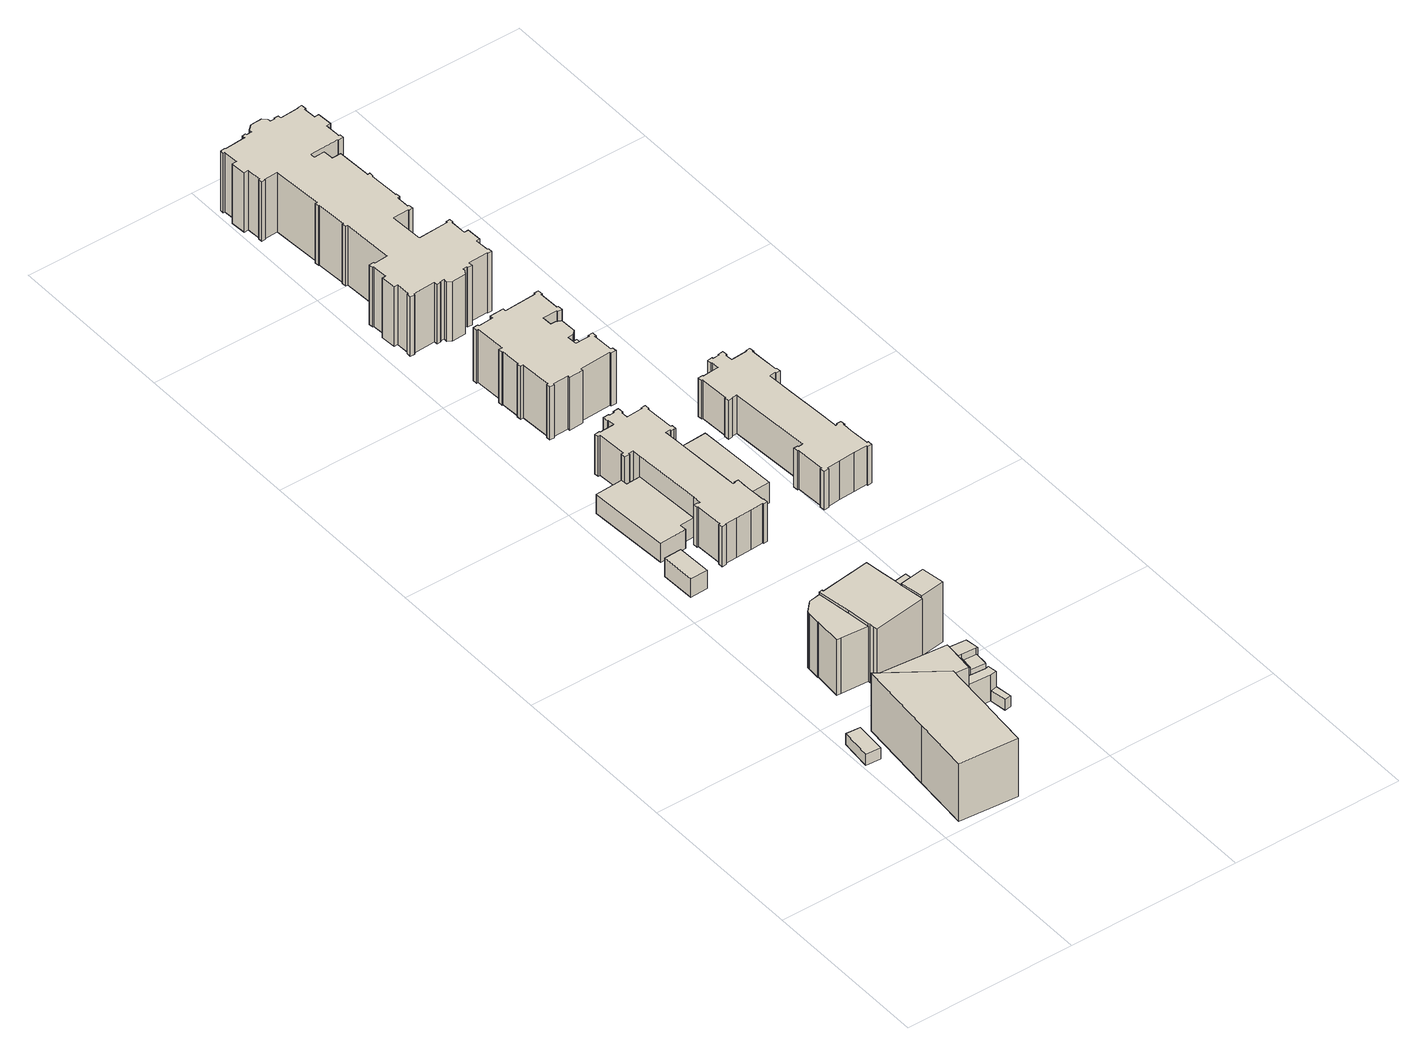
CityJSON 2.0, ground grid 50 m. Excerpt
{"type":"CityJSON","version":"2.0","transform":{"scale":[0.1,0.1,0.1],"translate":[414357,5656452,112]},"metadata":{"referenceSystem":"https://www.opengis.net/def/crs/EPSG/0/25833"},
"CityObjects":{
"building1":{"type":"Building","attributes":{"Dachtyp_tdc":"tdcTentRoof","Gemeindeschluessel":14612000,"Dachneigung":10.47,"QualitaetDacherkennung":49,"Geometrietyp2DReferenz":"3000","measuredHeight":4.19,"function":"31001_2000","roofType":"3500"},"geometry":[{"type":"Solid","lod":"1","boundaries":[[[[0,1,2,3]],[[4,5,6,7]],[[3,5,4,0]],[[2,6,5,3]],[[1,7,6,2]],[[0,4,7,1]]]]}]},
"building2":{"type":"Building","attributes":{"Dachtyp_tdc":"tdcFreeFormRoof","Gemeindeschluessel":14612000,"Dachneigung":28.97,"QualitaetDacherkennung":83,"Geometrietyp2DReferenz":"3000","measuredHeight":21.08,"function":"31001_2000","roofType":"5000"},"geometry":[{"type":"Solid","lod":"1","boundaries":[[[[8,9,10,11,12,13,14,15,16,17,18]],[[19,20,21,22,23,24,25,26,27,28,29]],[[18,20,19,8]],[[17,21,20,18]],[[16,22,21,17]],[[15,23,22,16]],[[14,24,23,15]],[[13,25,24,14]],[[12,26,25,13]],[[11,27,26,12]],[[10,28,27,11]],[[9,29,28,10]],[[8,19,29,9]]]]}]},
"building3":{"type":"Building","attributes":{"Dachtyp_tdc":"tdcFreeFormRoof","Gemeindeschluessel":14612000,"Dachneigung":28.88,"QualitaetDacherkennung":77,"Geometrietyp2DReferenz":"3000","measuredHeight":18.93,"function":"31001_2000","roofType":"5000"},"geometry":[{"type":"Solid","lod":"1","boundaries":[[[[30,31,32,33,34,35]],[[36,37,38,39,19,29]],[[35,37,36,30]],[[34,38,37,35]],[[33,39,38,34]],[[32,19,39,33]],[[31,29,19,32]],[[30,36,29,31]]]]}]},
"building4":{"type":"Building","attributes":{"name":"Universitätsklinikum Carl Gustav Carus Dresden","Dachtyp_tdc":"tdcGableRoof","Gemeindeschluessel":14612000,"Dachneigung":47.36,"QualitaetDacherkennung":7,"Geometrietyp2DReferenz":"3000","measuredHeight":9.57,"function":"31001_9998","roofType":"3100"},"geometry":[{"type":"Solid","lod":"1","boundaries":[[[[40,41,42,43]],[[44,45,46,47]],[[43,45,44,40]],[[42,46,45,43]],[[41,47,46,42]],[[40,44,47,41]]]]}]},
"building5":{"type":"Building","attributes":{"Gemeindeschluessel":14612000,"Geometrietyp2DReferenz":"3000","function":"31001_2000","roofType":"9999"},"children":["building5-1","building5-2"]},
"building5-1":{"type":"BuildingPart","attributes":{"Dachtyp_tdc":"tdcFreeFormRoof","Dachneigung":30.43,"QualitaetDacherkennung":53,"Geometrietyp2DReferenz":"3000","measuredHeight":20.73,"roofType":"5000"},"parents":["building5"],"geometry":[{"type":"Solid","lod":"1","boundaries":[[[[48,49,50,51,52,53,54,55,56,57,58]],[[59,60,61,62,63,64,65,66,67,68,69]],[[58,60,59,48]],[[57,61,60,58]],[[56,62,61,57]],[[55,63,62,56]],[[54,64,63,55]],[[53,65,64,54]],[[52,66,65,53]],[[51,67,66,52]],[[50,68,67,51]],[[49,69,68,50]],[[48,59,69,49]]]]}]},
"building5-2":{"type":"BuildingPart","attributes":{"Dachtyp_tdc":"tdcHipAndGableRoof","Dachneigung":30.85,"QualitaetDacherkennung":73,"Geometrietyp2DReferenz":"3000","measuredHeight":21.63,"roofType":"5000"},"parents":["building5"],"geometry":[{"type":"Solid","lod":"1","boundaries":[[[[70,71,72,73,74,75,76,77,78,79,80,81,82,83,84]],[[85,62,86,60,87,88,89,90,91,92,93,94,95,96,97]],[[84,62,85,70]],[[83,86,62,84]],[[82,60,86,83]],[[81,87,60,82]],[[80,88,87,81]],[[79,89,88,80]],[[78,90,89,79]],[[77,91,90,78]],[[76,92,91,77]],[[75,93,92,76]],[[74,94,93,75]],[[73,95,94,74]],[[72,96,95,73]],[[71,97,96,72]],[[70,85,97,71]]]]}]},
"building6":{"type":"Building","attributes":{"Dachtyp_tdc":"tdcFreeFormRoof","Gemeindeschluessel":14612000,"Dachneigung":29.75,"QualitaetDacherkennung":73,"Geometrietyp2DReferenz":"3000","measuredHeight":8.79,"function":"31001_2000","roofType":"5000"},"geometry":[{"type":"Solid","lod":"1","boundaries":[[[[98,99,100,101,102,103]],[[104,105,106,107,108,109]],[[103,105,104,98]],[[102,106,105,103]],[[101,107,106,102]],[[100,108,107,101]],[[99,109,108,100]],[[98,104,109,99]]]]}]},
"building7":{"type":"Building","attributes":{"Dachtyp_tdc":"tdcPolyFlatRoof","Gemeindeschluessel":14612000,"Dachneigung":0,"QualitaetDacherkennung":43,"Geometrietyp2DReferenz":"3000","measuredHeight":3.48,"function":"31001_2000","roofType":"1000"},"geometry":[{"type":"Solid","lod":"1","boundaries":[[[[110,111,112,113]],[[109,108,114,115]],[[113,108,109,110]],[[112,114,108,113]],[[111,115,114,112]],[[110,109,115,111]]]]}]},
"building8":{"type":"Building","attributes":{"Dachtyp_tdc":"tdcPolyFlatRoof","Gemeindeschluessel":14612000,"Dachneigung":4.86,"QualitaetDacherkennung":75,"Geometrietyp2DReferenz":"3000","measuredHeight":3.5,"function":"31001_2000","roofType":"2100"},"geometry":[{"type":"Solid","lod":"1","boundaries":[[[[116,117,118,119]],[[120,121,122,123]],[[119,121,120,116]],[[118,122,121,119]],[[117,123,122,118]],[[116,120,123,117]]]]}]},
"building9":{"type":"Building","attributes":{"Dachtyp_tdc":"tdcPolyFlatRoof","Gemeindeschluessel":14612000,"Dachneigung":4.46,"QualitaetDacherkennung":70,"Geometrietyp2DReferenz":"3000","measuredHeight":4.19,"function":"31001_2000","roofType":"2100"},"geometry":[{"type":"Solid","lod":"1","boundaries":[[[[124,125,126,127]],[[128,129,130,121]],[[127,129,128,124]],[[126,130,129,127]],[[125,121,130,126]],[[124,128,121,125]]]]}]},
"building10":{"type":"Building","attributes":{"name":"Universitätsklinikum Carl Gustav Carus Dresden","Dachtyp_tdc":"tdcPolyFlatRoof","Gemeindeschluessel":14612000,"Dachneigung":0,"QualitaetDacherkennung":86,"Geometrietyp2DReferenz":"3000","measuredHeight":6.04,"function":"31001_3051","roofType":"1000"},"geometry":[{"type":"Solid","lod":"1","boundaries":[[[[131,132,133,134,135,136,137,138]],[[139,140,141,142,143,144,145,146]],[[138,140,139,131]],[[137,141,140,138]],[[136,142,141,137]],[[135,143,142,136]],[[134,144,143,135]],[[133,145,144,134]],[[132,146,145,133]],[[131,139,146,132]]]]}]},
"building11":{"type":"Building","attributes":{"Dachtyp_tdc":"tdcPolyFlatRoof","Gemeindeschluessel":14612000,"Dachneigung":9.18,"QualitaetDacherkennung":76,"Geometrietyp2DReferenz":"3000","measuredHeight":5.43,"function":"31001_2000","roofType":"2100"},"geometry":[{"type":"Solid","lod":"1","boundaries":[[[[147,148,149,150,151,152]],[[128,121,120,153,154,155]],[[152,121,128,147]],[[151,120,121,152]],[[150,153,120,151]],[[149,154,153,150]],[[148,155,154,149]],[[147,128,155,148]]]]}]},
"building12":{"type":"Building","attributes":{"Dachtyp_tdc":"tdcPolyFlatRoof","Gemeindeschluessel":14612000,"Dachneigung":4.1,"QualitaetDacherkennung":81,"Geometrietyp2DReferenz":"3000","measuredHeight":3.46,"function":"31001_2000","roofType":"2100"},"geometry":[{"type":"Solid","lod":"1","boundaries":[[[[156,157,158,159,160]],[[161,162,163,164,165]],[[160,162,161,156]],[[159,163,162,160]],[[158,164,163,159]],[[157,165,164,158]],[[156,161,165,157]]]]}]},
"building13":{"type":"Building","attributes":{"Dachtyp_tdc":"tdcPolyFlatRoof","Gemeindeschluessel":14612000,"Dachneigung":0,"QualitaetDacherkennung":85,"Geometrietyp2DReferenz":"3000","measuredHeight":19.2,"function":"31001_2000","roofType":"1000"},"geometry":[{"type":"Solid","lod":"1","boundaries":[[[[166,167,168,169]],[[170,171,172,173]],[[169,171,170,166]],[[168,172,171,169]],[[167,173,172,168]],[[166,170,173,167]]]]}]},
"building14":{"type":"Building","attributes":{"Dachtyp_tdc":"tdcGableRoof","Gemeindeschluessel":14612000,"Dachneigung":65.18,"QualitaetDacherkennung":14,"Geometrietyp2DReferenz":"3000","measuredHeight":16.83,"function":"31001_2000","roofType":"3100"},"geometry":[{"type":"Solid","lod":"1","boundaries":[[[[174,175,176,177,178,179]],[[170,180,181,182,183,171]],[[179,180,170,174]],[[178,181,180,179]],[[177,182,181,178]],[[176,183,182,177]],[[175,171,183,176]],[[174,170,171,175]]]]}]},
"building15":{"type":"Building","attributes":{"name":"Universitätsklinikum Carl Gustav Carus Dresden","Dachtyp_tdc":"tdcFreeFormRoof","Gemeindeschluessel":14612000,"Dachneigung":42.69,"QualitaetDacherkennung":32,"Geometrietyp2DReferenz":"3000","measuredHeight":16.42,"function":"31001_3051","roofType":"5000"},"geometry":[{"type":"Solid","lod":"1","boundaries":[[[[184,185,186,187,188,189,190,191,192,193,194,195,196,197,198,199,200,201,202,203,204,205,206,207,208,209,210,211,212,213,214,215,216,217,218,219,220,221,222,223,224,225,226,227,228,229,230,231,232,233,234,235,236,237,238,239,240,241,242,243,244,245,246,247,248]],[[249,250,251,252,253,254,255,256,257,258,259,260,261,262,263,264,265,266,267,268,269,270,271,272,273,274,275,276,277,278,279,280,281,282,283,284,285,286,287,288,289,290,291,292,293,294,295,296,297,298,299,300,301,302,303,304,305,306,307,308,309,310,311,312,313]],[[248,250,249,184]],[[247,251,250,248]],[[246,252,251,247]],[[245,253,252,246]],[[244,254,253,245]],[[243,255,254,244]],[[242,256,255,243]],[[241,257,256,242]],[[240,258,257,241]],[[239,259,258,240]],[[238,260,259,239]],[[237,261,260,238]],[[236,262,261,237]],[[235,263,262,236]],[[234,264,263,235]],[[233,265,264,234]],[[232,266,265,233]],[[231,267,266,232]],[[230,268,267,231]],[[229,269,268,230]],[[228,270,269,229]],[[227,271,270,228]],[[226,272,271,227]],[[225,273,272,226]],[[224,274,273,225]],[[223,275,274,224]],[[222,276,275,223]],[[221,277,276,222]],[[220,278,277,221]],[[219,279,278,220]],[[218,280,279,219]],[[217,281,280,218]],[[216,282,281,217]],[[215,283,282,216]],[[214,284,283,215]],[[213,285,284,214]],[[212,286,285,213]],[[211,287,286,212]],[[210,288,287,211]],[[209,289,288,210]],[[208,290,289,209]],[[207,291,290,208]],[[206,292,291,207]],[[205,293,292,206]],[[204,294,293,205]],[[203,295,294,204]],[[202,296,295,203]],[[201,297,296,202]],[[200,298,297,201]],[[199,299,298,200]],[[198,300,299,199]],[[197,301,300,198]],[[196,302,301,197]],[[195,303,302,196]],[[194,304,303,195]],[[193,305,304,194]],[[192,306,305,193]],[[191,307,306,192]],[[190,308,307,191]],[[189,309,308,190]],[[188,310,309,189]],[[187,311,310,188]],[[186,312,311,187]],[[185,313,312,186]],[[184,249,313,185]]]]}]},
"building16":{"type":"Building","attributes":{"name":"Universitätsklinikum Carl Gustav Carus Dresden","Dachtyp_tdc":"tdcPolyFlatRoof","Gemeindeschluessel":14612000,"Dachneigung":0,"QualitaetDacherkennung":86,"Geometrietyp2DReferenz":"3000","measuredHeight":6.69,"function":"31001_3051","roofType":"1000"},"geometry":[{"type":"Solid","lod":"1","boundaries":[[[[314,315,316,317,318,319,320,321,322]],[[323,324,325,326,327,328,329,330,331]],[[322,324,323,314]],[[321,325,324,322]],[[320,326,325,321]],[[319,327,326,320]],[[318,328,327,319]],[[317,329,328,318]],[[316,330,329,317]],[[315,331,330,316]],[[314,323,331,315]]]]}]},
"building17":{"type":"Building","attributes":{"name":"Universitätsklinikum Carl Gustav Carus Dresden","Dachtyp_tdc":"tdcFreeFormRoof","Gemeindeschluessel":14612000,"Dachneigung":44.47,"QualitaetDacherkennung":34,"Geometrietyp2DReferenz":"3000","measuredHeight":20.85,"function":"31001_3051","roofType":"5000"},"geometry":[{"type":"Solid","lod":"1","boundaries":[[[[332,333,334,335,336,337,338,339,340,341,342,343,344,345,346,347,348,349,350,351,352,353,354,355,356,357,358,359,360,361,362,363,364,365,366,367,368,369,370,371,372,373,374,375,376,377,378,379,380,381,382,383,384,385,386,387]],[[388,389,390,391,392,393,394,395,396,397,398,399,400,401,402,403,404,405,406,407,408,409,410,411,412,413,414,415,416,417,418,419,420,421,422,423,424,425,426,427,428,429,430,431,432,433,434,435,436,437,438,439,440,441,442,443]],[[387,389,388,332]],[[386,390,389,387]],[[385,391,390,386]],[[384,392,391,385]],[[383,393,392,384]],[[382,394,393,383]],[[381,395,394,382]],[[380,396,395,381]],[[379,397,396,380]],[[378,398,397,379]],[[377,399,398,378]],[[376,400,399,377]],[[375,401,400,376]],[[374,402,401,375]],[[373,403,402,374]],[[372,404,403,373]],[[371,405,404,372]],[[370,406,405,371]],[[369,407,406,370]],[[368,408,407,369]],[[367,409,408,368]],[[366,410,409,367]],[[365,411,410,366]],[[364,412,411,365]],[[363,413,412,364]],[[362,414,413,363]],[[361,415,414,362]],[[360,416,415,361]],[[359,417,416,360]],[[358,418,417,359]],[[357,419,418,358]],[[356,420,419,357]],[[355,421,420,356]],[[354,422,421,355]],[[353,423,422,354]],[[352,424,423,353]],[[351,425,424,352]],[[350,426,425,351]],[[349,427,426,350]],[[348,428,427,349]],[[347,429,428,348]],[[346,430,429,347]],[[345,431,430,346]],[[344,432,431,345]],[[343,433,432,344]],[[342,434,433,343]],[[341,435,434,342]],[[340,436,435,341]],[[339,437,436,340]],[[338,438,437,339]],[[337,439,438,338]],[[336,440,439,337]],[[335,441,440,336]],[[334,442,441,335]],[[333,443,442,334]],[[332,388,443,333]]]]}]},
"building18":{"type":"Building","attributes":{"name":"Universitätsklinikum Carl Gustav Carus Dresden","Dachtyp_tdc":"tdcFreeFormRoof","Gemeindeschluessel":14612000,"Dachneigung":18.34,"QualitaetDacherkennung":18,"Geometrietyp2DReferenz":"3000","measuredHeight":14.41,"function":"31001_3051","roofType":"5000"},"geometry":[{"type":"Solid","lod":"1","boundaries":[[[[444,445,446,447,448,449]],[[409,408,407,406,450,410]],[[449,408,409,444]],[[448,407,408,449]],[[447,406,407,448]],[[446,450,406,447]],[[445,410,450,446]],[[444,409,410,445]]]]}]},
"building19":{"type":"Building","attributes":{"name":"Universitätsklinikum Carl Gustav Carus Dresden","Dachtyp_tdc":"tdcFreeFormRoof","Gemeindeschluessel":14612000,"Dachneigung":50.83,"QualitaetDacherkennung":18,"Geometrietyp2DReferenz":"3000","measuredHeight":24.02,"function":"31001_3051","roofType":"5000"},"geometry":[{"type":"Solid","lod":"1","boundaries":[[[[451,452,453,454,455,456,457,458,459,460,461,462,463,464,465,466,467,468,469,470,471,472,473,474,475,476,477,478,479,480,481,482,483,484,485,486,487,488,489,490,491,492,493,494,495,496,497,498,499,500,501,502,503,504,505,506,507,508,509,510,511,512,513,514,515,516,517,518,519,520,521,522,523,524,525,526,527,528,529,530,531,532,533,534,535,536,537,538,539,540,541,542,543,544,545,546,547,548,549,550,551,552,553,554,555,556,557,558,559,560,561,562,563,564]],[[565,566,567,568,569,570,571,572,573,574,575,576,577,578,579,580,581,582,583,584,585,586,587,588,589,590,591,592,593,594,595,596,597,598,599,600,601,602,603,604,605,606,607,608,609,610,611,612,613,614,615,616,617,618,619,620,621,622,623,624,625,626,627,628,629,630,631,632,633,634,635,636,637,638,639,640,641,642,643,644,645,646,647,648,649,650,651,652,653,654,655,656,657,658,659,660,661,662,663,664,665,666,667,668,669,670,671,672,673,674,675,676,677,678]],[[564,566,565,451]],[[563,567,566,564]],[[562,568,567,563]],[[561,569,568,562]],[[560,570,569,561]],[[559,571,570,560]],[[558,572,571,559]],[[557,573,572,558]],[[556,574,573,557]],[[555,575,574,556]],[[554,576,575,555]],[[553,577,576,554]],[[552,578,577,553]],[[551,579,578,552]],[[550,580,579,551]],[[549,581,580,550]],[[548,582,581,549]],[[547,583,582,548]],[[546,584,583,547]],[[545,585,584,546]],[[544,586,585,545]],[[543,587,586,544]],[[542,588,587,543]],[[541,589,588,542]],[[540,590,589,541]],[[539,591,590,540]],[[538,592,591,539]],[[537,593,592,538]],[[536,594,593,537]],[[535,595,594,536]],[[534,596,595,535]],[[533,597,596,534]],[[532,598,597,533]],[[531,599,598,532]],[[530,600,599,531]],[[529,601,600,530]],[[528,602,601,529]],[[527,603,602,528]],[[526,604,603,527]],[[525,605,604,526]],[[524,606,605,525]],[[523,607,606,524]],[[522,608,607,523]],[[521,609,608,522]],[[520,610,609,521]],[[519,611,610,520]],[[518,612,611,519]],[[517,613,612,518]],[[516,614,613,517]],[[515,615,614,516]],[[514,616,615,515]],[[513,617,616,514]],[[512,618,617,513]],[[511,619,618,512]],[[510,620,619,511]],[[509,621,620,510]],[[508,622,621,509]],[[507,623,622,508]],[[506,624,623,507]],[[505,625,624,506]],[[504,626,625,505]],[[503,627,626,504]],[[502,628,627,503]],[[501,629,628,502]],[[500,630,629,501]],[[499,631,630,500]],[[498,632,631,499]],[[497,633,632,498]],[[496,634,633,497]],[[495,635,634,496]],[[494,636,635,495]],[[493,637,636,494]],[[492,638,637,493]],[[491,639,638,492]],[[490,640,639,491]],[[489,641,640,490]],[[488,642,641,489]],[[487,643,642,488]],[[486,644,643,487]],[[485,645,644,486]],[[484,646,645,485]],[[483,647,646,484]],[[482,648,647,483]],[[481,649,648,482]],[[480,650,649,481]],[[479,651,650,480]],[[478,652,651,479]],[[477,653,652,478]],[[476,654,653,477]],[[475,655,654,476]],[[474,656,655,475]],[[473,657,656,474]],[[472,658,657,473]],[[471,659,658,472]],[[470,660,659,471]],[[469,661,660,470]],[[468,662,661,469]],[[467,663,662,468]],[[466,664,663,467]],[[465,665,664,466]],[[464,666,665,465]],[[463,667,666,464]],[[462,668,667,463]],[[461,669,668,462]],[[460,670,669,461]],[[459,671,670,460]],[[458,672,671,459]],[[457,673,672,458]],[[456,674,673,457]],[[455,675,674,456]],[[454,676,675,455]],[[453,677,676,454]],[[452,678,677,453]],[[451,565,678,452]]]]}]},
"building20":{"type":"Building","attributes":{"name":"Universitätsklinikum Carl Gustav Carus Dresden","Dachtyp_tdc":"tdcFreeFormRoof","Gemeindeschluessel":14612000,"Dachneigung":44.49,"QualitaetDacherkennung":32,"Geometrietyp2DReferenz":"3000","measuredHeight":16.49,"function":"31001_3051","roofType":"5000"},"geometry":[{"type":"Solid","lod":"1","boundaries":[[[[679,680,681,682,683,684,685,686,687,688,689,690,691,692,693,694,695,696,697,698,699,700,701,702,703,704,705,706,707,708,709,710,711,712,713,714,715,716,717,718,719,720,721,722,723,724,725,726,727,728,729,730,731,732,733,734,735,736,737,738,739,740]],[[741,742,743,744,745,746,747,748,749,750,751,752,753,754,755,756,757,758,759,760,761,762,763,764,765,766,767,768,769,770,771,772,773,774,775,776,777,778,779,780,781,782,783,784,785,786,787,788,789,790,791,792,793,794,795,796,797,798,799,800,801,802]],[[740,742,741,679]],[[739,743,742,740]],[[738,744,743,739]],[[737,745,744,738]],[[736,746,745,737]],[[735,747,746,736]],[[734,748,747,735]],[[733,749,748,734]],[[732,750,749,733]],[[731,751,750,732]],[[730,752,751,731]],[[729,753,752,730]],[[728,754,753,729]],[[727,755,754,728]],[[726,756,755,727]],[[725,757,756,726]],[[724,758,757,725]],[[723,759,758,724]],[[722,760,759,723]],[[721,761,760,722]],[[720,762,761,721]],[[719,763,762,720]],[[718,764,763,719]],[[717,765,764,718]],[[716,766,765,717]],[[715,767,766,716]],[[714,768,767,715]],[[713,769,768,714]],[[712,770,769,713]],[[711,771,770,712]],[[710,772,771,711]],[[709,773,772,710]],[[708,774,773,709]],[[707,775,774,708]],[[706,776,775,707]],[[705,777,776,706]],[[704,778,777,705]],[[703,779,778,704]],[[702,780,779,703]],[[701,781,780,702]],[[700,782,781,701]],[[699,783,782,700]],[[698,784,783,699]],[[697,785,784,698]],[[696,786,785,697]],[[695,787,786,696]],[[694,788,787,695]],[[693,789,788,694]],[[692,790,789,693]],[[691,791,790,692]],[[690,792,791,691]],[[689,793,792,690]],[[688,794,793,689]],[[687,795,794,688]],[[686,796,795,687]],[[685,797,796,686]],[[684,798,797,685]],[[683,799,798,684]],[[682,800,799,683]],[[681,801,800,682]],[[680,802,801,681]],[[679,741,802,680]]]]}]}
},
"vertices":[
[47,319,45],[54,410,45],[12,413,45],[3,323,45],[47,319,10],[3,323,10],[12,413,10],[54,410,10],
[253,300,197],[91,414,197],[70,187,197],[55,20,197],[226,6,197],[232,67,197],[233,84,197],[234,94,197],[236,108,197],[242,176,197],[250,268,197],[253,300,11],[250,268,11],[242,176,11],[236,108,11],[234,94,11],[233,84,11],[232,67,11],[226,6,11],[55,20,11],[70,187,11],[91,414,11],
[307,394,187],[91,414,187],[253,300,187],[298,296,187],[301,331,187],[304,359,187],[307,394,11],[304,359,11],[301,331,11],[298,296,11],
[41,1171,70],[44,1072,70],[95,1073,70],[91,1173,70],[41,1171,11],[91,1173,11],[95,1073,11],[44,1072,11],
[139,723,189],[111,694,189],[111,689,189],[111,685,189],[108,650,189],[110,650,189],[104,570,189],[117,569,189],[196,563,189],[185,642,189],[173,728,189],[139,723,11],[173,728,11],[185,642,11],[196,563,11],[117,569,11],[104,570,11],[110,650,11],[108,650,11],[111,685,11],[111,689,11],[111,694,11],
[197,559,198],[199,545,198],[200,534,198],[355,556,198],[355,559,198],[345,626,198],[342,653,198],[337,684,198],[334,708,198],[329,744,198],[182,724,198],[182,729,198],[173,728,198],[187,630,198],[196,563,198],[197,559,11],[187,630,11],[182,729,11],[182,724,11],[329,744,11],[334,708,11],[337,684,11],[342,653,11],[345,626,11],[355,559,11],[355,556,11],[200,534,11],[199,545,11],
[301,331,95],[387,325,95],[406,328,95],[402,354,95],[392,352,95],[304,359,95],[301,331,12],[304,359,12],[392,352,12],[402,354,12],[406,328,12],[387,325,12],
[387,325,46],[394,277,46],[413,280,46],[406,328,46],[413,280,12],[394,277,12],
[368,500,45],[341,503,45],[338,464,45],[365,462,45],[368,500,12],[365,462,12],[338,464,12],[341,503,12],
[399,458,52],[365,462,52],[361,420,52],[395,417,52],[399,458,12],[395,417,12],[361,420,12],
[54,1461,68],[68,1222,68],[147,1227,68],[146,1246,68],[188,1248,68],[177,1448,68],[135,1446,68],[134,1465,68],[54,1461,7],[134,1465,7],[135,1446,7],[177,1448,7],[188,1248,7],[146,1246,7],[147,1227,7],[68,1222,7],
[399,458,63],[443,455,63],[447,455,63],[441,494,63],[368,500,63],[365,462,63],[441,494,12],[447,455,12],[443,455,12],
[439,413,44],[440,419,44],[443,455,44],[399,458,44],[395,417,44],[439,413,11],[395,417,11],[399,458,11],[443,455,11],[440,419,11],
[345,626,204],[355,559,204],[428,569,204],[418,636,204],[345,626,12],[418,636,12],[428,569,12],[355,559,12],
[345,626,153],[418,636,153],[414,663,153],[410,694,153],[337,684,153],[342,653,153],[342,653,12],[337,684,12],[410,694,12],[414,663,12],
[242,1618,135],[225,1617,135],[225,1613,135],[210,1612,135],[210,1615,135],[193,1614,135],[194,1598,135],[196,1598,135],[197,1578,135],[154,1576,135],[154,1579,135],[139,1578,135],[140,1566,135],[146,1566,135],[151,1481,135],[146,1481,135],[146,1467,135],[161,1468,135],[161,1472,135],[176,1473,135],[177,1448,135],[188,1248,135],[189,1223,135],[184,1223,135],[183,1225,135],[170,1225,135],[171,1212,135],[175,1213,135],[179,1132,135],[175,1131,135],[175,1118,135],[189,1119,135],[189,1122,135],[224,1124,135],[270,1126,135],[306,1128,135],[307,1125,135],[319,1126,135],[318,1139,135],[316,1139,135],[313,1195,135],[312,1207,135],[312,1218,135],[313,1219,135],[312,1232,135],[300,1232,135],[301,1229,135],[294,1229,135],[292,1254,135],[281,1453,135],[279,1478,135],[294,1479,135],[294,1475,135],[304,1476,135],[308,1476,135],[307,1489,135],[303,1489,135],[298,1574,135],[301,1574,135],[301,1588,135],[288,1587,135],[288,1584,135],[240,1581,135],[239,1601,135],[243,1602,135],[242,1618,8],[243,1602,8],[239,1601,8],[240,1581,8],[288,1584,8],[288,1587,8],[301,1588,8],[301,1574,8],[298,1574,8],[303,1489,8],[307,1489,8],[308,1476,8],[304,1476,8],[294,1475,8],[294,1479,8],[279,1478,8],[281,1453,8],[292,1254,8],[294,1229,8],[301,1229,8],[300,1232,8],[312,1232,8],[313,1219,8],[312,1218,8],[312,1207,8],[313,1195,8],[316,1139,8],[318,1139,8],[319,1126,8],[307,1125,8],[306,1128,8],[270,1126,8],[224,1124,8],[189,1122,8],[189,1119,8],[175,1118,8],[175,1131,8],[179,1132,8],[175,1213,8],[171,1212,8],[170,1225,8],[183,1225,8],[184,1223,8],[189,1223,8],[188,1248,8],[177,1448,8],[176,1473,8],[161,1472,8],[161,1468,8],[146,1467,8],[146,1481,8],[151,1481,8],[146,1566,8],[140,1566,8],[139,1578,8],[154,1579,8],[154,1576,8],[197,1578,8],[196,1598,8],[194,1598,8],[193,1614,8],[210,1615,8],[210,1612,8],[225,1613,8],[225,1617,8],
[292,1254,68],[335,1256,68],[335,1237,68],[414,1241,68],[401,1479,68],[323,1475,68],[324,1455,68],[305,1455,68],[281,1453,68],[292,1254,1],[281,1453,1],[305,1455,1],[324,1455,1],[323,1475,1],[401,1479,1],[414,1241,1],[335,1237,1],[335,1256,1],
[173,2038,179],[174,2029,179],[129,2026,179],[129,2030,179],[114,2029,179],[115,2016,179],[119,2016,179],[124,1927,179],[114,1927,179],[114,1914,179],[117,1914,179],[121,1858,179],[118,1858,179],[118,1845,179],[127,1846,179],[132,1755,179],[128,1755,179],[128,1742,179],[142,1742,179],[142,1746,179],[188,1748,179],[188,1741,179],[229,1743,179],[229,1750,179],[321,1755,179],[322,1751,179],[337,1751,179],[336,1764,179],[331,1764,179],[328,1824,179],[332,1824,179],[332,1838,179],[318,1837,179],[318,1833,179],[308,1833,179],[276,1832,179],[274,1860,179],[291,1861,179],[297,1867,179],[302,1872,179],[300,1919,179],[286,1925,179],[271,1925,179],[270,1954,179],[313,1955,179],[313,1952,179],[326,1952,179],[325,1966,179],[321,1966,179],[319,2026,179],[323,2026,179],[322,2041,179],[309,2040,179],[309,2036,179],[214,2031,179],[214,2040,179],[173,2038,9],[214,2040,9],[214,2031,9],[309,2036,9],[309,2040,9],[322,2041,9],[323,2026,9],[319,2026,9],[321,1966,9],[325,1966,9],[326,1952,9],[313,1952,9],[313,1955,9],[270,1954,9],[271,1925,9],[286,1925,9],[300,1919,9],[302,1872,9],[297,1867,9],[291,1861,9],[274,1860,9],[276,1832,9],[308,1833,9],[318,1833,9],[318,1837,9],[332,1838,9],[332,1824,9],[328,1824,9],[331,1764,9],[336,1764,9],[337,1751,9],[322,1751,9],[321,1755,9],[229,1750,9],[229,1743,9],[188,1741,9],[188,1748,9],[142,1746,9],[142,1742,9],[128,1742,9],[128,1755,9],[132,1755,9],[127,1846,9],[118,1845,9],[118,1858,9],[121,1858,9],[117,1914,9],[114,1914,9],[114,1927,9],[124,1927,9],[119,2016,9],[115,2016,9],[114,2029,9],[129,2030,9],[129,2026,9],[174,2029,9],
[276,1832,151],[308,1833,151],[307,1868,151],[297,1867,151],[291,1861,151],[274,1860,151],[307,1868,9],
[172,2922,201],[160,2932,201],[127,2931,201],[113,2918,201],[113,2909,201],[97,2908,201],[96,2912,201],[86,2911,201],[87,2902,201],[24,2898,201],[24,2900,201],[10,2899,201],[10,2888,201],[15,2888,201],[18,2845,201],[4,2844,201],[7,2800,201],[20,2801,201],[22,2759,201],[20,2759,201],[20,2747,201],[31,2748,201],[31,2750,201],[71,2753,201],[80,2605,201],[74,2605,201],[75,2593,201],[77,2593,201],[83,2505,201],[80,2505,201],[81,2493,201],[87,2493,201],[95,2346,201],[54,2343,201],[54,2347,201],[40,2346,201],[41,2334,201],[44,2334,201],[47,2289,201],[35,2288,201],[38,2244,201],[49,2245,201],[51,2205,201],[47,2205,201],[47,2192,201],[60,2192,201],[60,2196,201],[126,2199,201],[126,2188,201],[137,2189,201],[137,2193,201],[151,2193,201],[151,2182,201],[164,2175,201],[203,2176,201],[211,2189,201],[211,2196,201],[223,2197,201],[223,2193,201],[237,2193,201],[236,2205,201],[293,2207,201],[293,2205,201],[306,2205,201],[305,2217,201],[302,2217,201],[300,2259,201],[310,2259,201],[308,2302,201],[296,2301,201],[294,2348,201],[297,2348,201],[297,2360,201],[285,2360,201],[285,2356,201],[197,2351,201],[192,2448,201],[239,2450,201],[239,2447,201],[251,2448,201],[250,2462,201],[246,2462,201],[245,2501,201],[252,2502,201],[251,2514,201],[249,2513,201],[245,2601,201],[247,2602,201],[247,2614,201],[240,2613,201],[235,2714,201],[209,2713,201],[207,2744,201],[176,2742,201],[176,2756,201],[262,2760,201],[262,2757,201],[277,2758,201],[276,2770,201],[272,2770,201],[270,2816,201],[283,2817,201],[280,2861,201],[267,2860,201],[265,2896,201],[269,2897,201],[268,2913,201],[255,2912,201],[255,2910,201],[200,2907,201],[200,2916,201],[187,2916,201],[187,2913,201],[173,2913,201],[172,2922,10],[173,2913,10],[187,2913,10],[187,2916,10],[200,2916,10],[200,2907,10],[255,2910,10],[255,2912,10],[268,2913,10],[269,2897,10],[265,2896,10],[267,2860,10],[280,2861,10],[283,2817,10],[270,2816,10],[272,2770,10],[276,2770,10],[277,2758,10],[262,2757,10],[262,2760,10],[176,2756,10],[176,2742,10],[207,2744,10],[209,2713,10],[235,2714,10],[240,2613,10],[247,2614,10],[247,2602,10],[245,2601,10],[249,2513,10],[251,2514,10],[252,2502,10],[245,2501,10],[246,2462,10],[250,2462,10],[251,2448,10],[239,2447,10],[239,2450,10],[192,2448,10],[197,2351,10],[285,2356,10],[285,2360,10],[297,2360,10],[297,2348,10],[294,2348,10],[296,2301,10],[308,2302,10],[310,2259,10],[300,2259,10],[302,2217,10],[305,2217,10],[306,2205,10],[293,2205,10],[293,2207,10],[236,2205,10],[237,2193,10],[223,2193,10],[223,2197,10],[211,2196,10],[211,2189,10],[203,2176,10],[164,2175,10],[151,2182,10],[151,2193,10],[137,2193,10],[137,2189,10],[126,2188,10],[126,2199,10],[60,2196,10],[60,2192,10],[47,2192,10],[47,2205,10],[51,2205,10],[49,2245,10],[38,2244,10],[35,2288,10],[47,2289,10],[44,2334,10],[41,2334,10],[40,2346,10],[54,2347,10],[54,2343,10],[95,2346,10],[87,2493,10],[81,2493,10],[80,2505,10],[83,2505,10],[77,2593,10],[75,2593,10],[74,2605,10],[80,2605,10],[71,2753,10],[31,2750,10],[31,2748,10],[20,2747,10],[20,2759,10],[22,2759,10],[20,2801,10],[7,2800,10],[4,2844,10],[18,2845,10],[15,2888,10],[10,2888,10],[10,2899,10],[24,2900,10],[24,2898,10],[87,2902,10],[86,2911,10],[96,2912,10],[97,2908,10],[113,2909,10],[113,2918,10],[127,2931,10],[160,2932,10],
[486,1486,132],[503,1487,132],[519,1245,132],[506,1244,132],[505,1247,132],[492,1247,132],[493,1232,132],[497,1233,132],[502,1148,132],[498,1148,132],[499,1133,132],[513,1134,132],[513,1138,132],[552,1141,132],[599,1144,132],[638,1146,132],[638,1142,132],[651,1143,132],[650,1156,132],[646,1155,132],[642,1215,132],[642,1229,132],[641,1242,132],[644,1242,132],[643,1255,132],[630,1255,132],[630,1252,132],[624,1251,132],[620,1320,132],[613,1419,132],[609,1494,132],[627,1495,132],[627,1492,132],[640,1492,132],[639,1505,132],[636,1505,132],[630,1590,132],[633,1590,132],[632,1604,132],[620,1603,132],[620,1600,132],[572,1597,132],[570,1619,132],[574,1619,132],[573,1634,132],[558,1633,132],[559,1630,132],[539,1628,132],[539,1632,132],[524,1631,132],[524,1616,132],[527,1616,132],[529,1595,132],[481,1591,132],[481,1594,132],[467,1593,132],[468,1580,132],[471,1581,132],[476,1495,132],[473,1495,132],[474,1482,132],[486,1483,132],[486,1486,8],[486,1483,8],[474,1482,8],[473,1495,8],[476,1495,8],[471,1581,8],[468,1580,8],[467,1593,8],[481,1594,8],[481,1591,8],[529,1595,8],[527,1616,8],[524,1616,8],[524,1631,8],[539,1632,8],[539,1628,8],[559,1630,8],[558,1633,8],[573,1634,8],[574,1619,8],[570,1619,8],[572,1597,8],[620,1600,8],[620,1603,8],[632,1604,8],[633,1590,8],[630,1590,8],[636,1505,8],[639,1505,8],[640,1492,8],[627,1492,8],[627,1495,8],[609,1494,8],[613,1419,8],[620,1320,8],[624,1251,8],[630,1252,8],[630,1255,8],[643,1255,8],[644,1242,8],[641,1242,8],[642,1229,8],[642,1215,8],[646,1155,8],[650,1156,8],[651,1143,8],[638,1142,8],[638,1146,8],[599,1144,8],[552,1141,8],[513,1138,8],[513,1134,8],[499,1133,8],[498,1148,8],[502,1148,8],[497,1233,8],[493,1232,8],[492,1247,8],[505,1247,8],[506,1244,8],[519,1245,8],[503,1487,8]
]}
